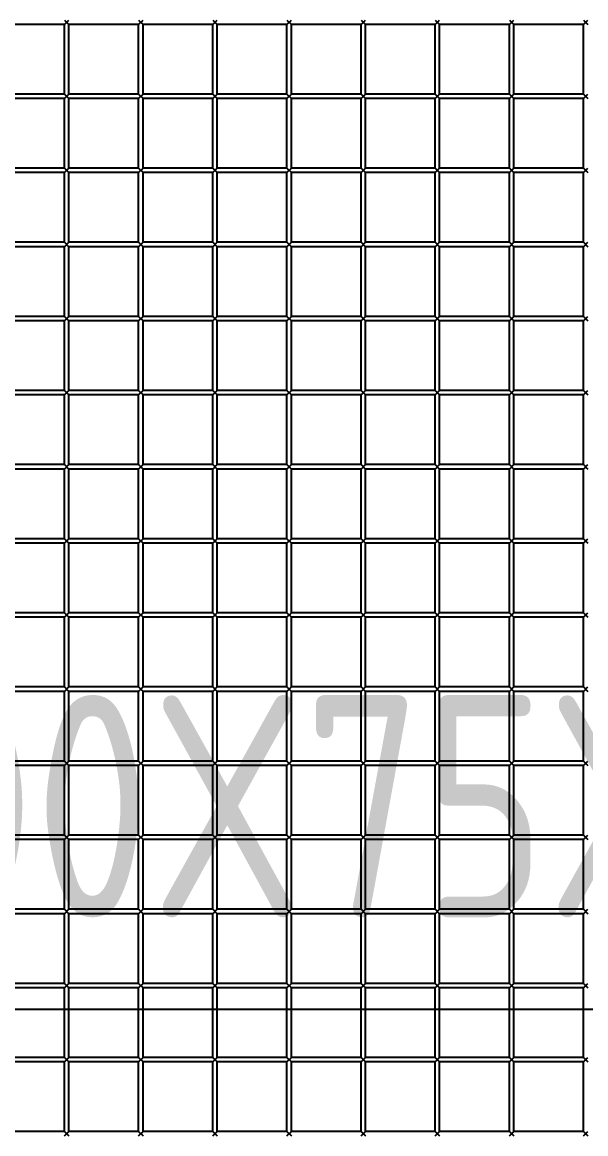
# Model space of a CAD drawing. Header units: millimetres. Extents: x -198529 to 244266, y -64 to 158464.
# Drawn here: x -171635 to -171256, y 120141 to 120891 of the extents above; entities that cross this region are included whole.
import ezdxf

# ---------------------------------------------------------------- set-up
doc = ezdxf.new("R2010")
doc.units = ezdxf.units.MM
doc.layers.add('0-DCC', color=30, linetype='Continuous')
doc.layers.add('0-DCC-STRUC-T', color=4, linetype='Continuous')
doc.styles.add('EDRI-COM', font='tssdeng.shx', dxfattribs={"width": 0.8, "bigfont": 'hztxt.shx'})

# ---------------------------------------------------------------- blocks, each defined once
blk = doc.blocks.new('DCC2850x2300(右)')
at = {"color": 0, "linetype": 'Continuous'}
for p, q in [((52286.5, -72856.48), (52283.5, -72853.48)), ((52286.5, -72853.48), (52283.5, -72856.48)), ((52336.5, -72856.48), (52333.5, -72853.48)), ((52336.5, -72853.48), (52333.5, -72856.48)), ((52386.5, -72856.48), (52383.5, -72853.48)), ((52386.5, -72853.48), (52383.5, -72856.48)), ((52436.5, -72856.48), (52433.5, -72853.48)), ((52436.5, -72853.48), (52433.5, -72856.48)), ((52486.5, -72856.48), (52483.5, -72853.48)), ((52486.5, -72853.48), (52483.5, -72856.48)), ((52536.5, -72856.48), (52533.5, -72853.48)), ((52536.5, -72853.48), (52533.5, -72856.48)), ((52586.5, -72856.48), (52583.5, -72853.48)), ((52586.5, -72853.48), (52583.5, -72856.48)), ((52636.5, -72856.48), (52633.5, -72853.48)), ((52636.5, -72853.48), (52633.5, -72856.48)), ((52286.5, -72903.48), (52286.5, -72856.48)), ((52286.5, -72856.48), (52333.5, -72856.48)), ((52333.5, -72903.48), (52333.5, -72856.48)), ((52336.5, -72903.48), (52336.5, -72856.48)), ((52336.5, -72856.48), (52383.5, -72856.48)), ((52383.5, -72903.48), (52383.5, -72856.48)), ((52386.5, -72903.48), (52386.5, -72856.48)), ((52386.5, -72856.48), (52433.5, -72856.48)), ((52433.5, -72903.48), (52433.5, -72856.48)), ((52436.5, -72903.48), (52436.5, -72856.48)), ((52436.5, -72856.48), (52483.5, -72856.48)), ((52483.5, -72903.48), (52483.5, -72856.48)), ((52486.5, -72903.48), (52486.5, -72856.48)), ((52486.5, -72856.48), (52533.5, -72856.48)), ((52533.5, -72903.48), (52533.5, -72856.48)), ((52536.5, -72903.48), (52536.5, -72856.48)), ((52536.5, -72856.48), (52583.5, -72856.48)), ((52583.5, -72903.48), (52583.5, -72856.48)), ((52586.5, -72903.48), (52586.5, -72856.48)), ((52586.5, -72856.48), (52633.5, -72856.48)), ((52633.5, -72903.48), (52633.5, -72856.48)), ((52636.5, -72903.48), (52636.5, -72856.48)), ((52636.5, -72856.48), (52683.5, -72856.48)), ((52286.5, -72906.48), (52283.5, -72903.48)), ((52286.5, -72903.48), (52283.5, -72906.48)), ((52286.5, -72903.48), (52333.5, -72903.48)), ((52286.5, -72953.48), (52286.5, -72906.48)), ((52286.5, -72906.48), (52333.5, -72906.48)), ((52336.5, -72906.48), (52333.5, -72903.48)), ((52336.5, -72903.48), (52333.5, -72906.48)), ((52333.5, -72953.48), (52333.5, -72906.48)), ((52336.5, -72903.48), (52383.5, -72903.48)), ((52336.5, -72953.48), (52336.5, -72906.48)), ((52336.5, -72906.48), (52383.5, -72906.48)), ((52386.5, -72906.48), (52383.5, -72903.48)), ((52386.5, -72903.48), (52383.5, -72906.48)), ((52383.5, -72953.48), (52383.5, -72906.48)), ((52386.5, -72903.48), (52433.5, -72903.48)), ((52386.5, -72953.48), (52386.5, -72906.48)), ((52386.5, -72906.48), (52433.5, -72906.48)), ((52436.5, -72906.48), (52433.5, -72903.48)), ((52436.5, -72903.48), (52433.5, -72906.48)), ((52433.5, -72953.48), (52433.5, -72906.48)), ((52436.5, -72903.48), (52483.5, -72903.48)), ((52436.5, -72953.48), (52436.5, -72906.48)), ((52436.5, -72906.48), (52483.5, -72906.48)), ((52486.5, -72906.48), (52483.5, -72903.48)), ((52486.5, -72903.48), (52483.5, -72906.48)), ((52483.5, -72953.48), (52483.5, -72906.48)), ((52486.5, -72903.48), (52533.5, -72903.48)), ((52486.5, -72953.48), (52486.5, -72906.48)), ((52486.5, -72906.48), (52533.5, -72906.48)), ((52536.5, -72906.48), (52533.5, -72903.48)), ((52536.5, -72903.48), (52533.5, -72906.48)), ((52533.5, -72953.48), (52533.5, -72906.48)), ((52536.5, -72903.48), (52583.5, -72903.48)), ((52536.5, -72953.48), (52536.5, -72906.48)), ((52536.5, -72906.48), (52583.5, -72906.48)), ((52586.5, -72906.48), (52583.5, -72903.48)), ((52586.5, -72903.48), (52583.5, -72906.48)), ((52583.5, -72953.48), (52583.5, -72906.48)), ((52586.5, -72903.48), (52633.5, -72903.48)), ((52586.5, -72953.48), (52586.5, -72906.48)), ((52586.5, -72906.48), (52633.5, -72906.48)), ((52636.5, -72906.48), (52633.5, -72903.48)), ((52636.5, -72903.48), (52633.5, -72906.48)), ((52633.5, -72953.48), (52633.5, -72906.48)), ((52636.5, -72903.48), (52683.5, -72903.48)), ((52636.5, -72953.48), (52636.5, -72906.48)), ((52636.5, -72906.48), (52683.5, -72906.48)), ((52286.5, -72956.48), (52283.5, -72953.48)), ((52286.5, -72953.48), (52283.5, -72956.48)), ((52286.5, -72953.48), (52333.5, -72953.48)), ((52286.5, -73003.48), (52286.5, -72956.48)), ((52286.5, -72956.48), (52333.5, -72956.48)), ((52336.5, -72956.48), (52333.5, -72953.48)), ((52336.5, -72953.48), (52333.5, -72956.48)), ((52333.5, -73003.48), (52333.5, -72956.48)), ((52336.5, -72953.48), (52383.5, -72953.48)), ((52336.5, -73003.48), (52336.5, -72956.48)), ((52336.5, -72956.48), (52383.5, -72956.48)), ((52386.5, -72956.48), (52383.5, -72953.48)), ((52386.5, -72953.48), (52383.5, -72956.48)), ((52383.5, -73003.48), (52383.5, -72956.48)), ((52386.5, -72953.48), (52433.5, -72953.48)), ((52386.5, -73003.48), (52386.5, -72956.48)), ((52386.5, -72956.48), (52433.5, -72956.48)), ((52436.5, -72956.48), (52433.5, -72953.48)), ((52436.5, -72953.48), (52433.5, -72956.48)), ((52433.5, -73003.48), (52433.5, -72956.48)), ((52436.5, -72953.48), (52483.5, -72953.48)), ((52436.5, -73003.48), (52436.5, -72956.48)), ((52436.5, -72956.48), (52483.5, -72956.48)), ((52486.5, -72956.48), (52483.5, -72953.48)), ((52486.5, -72953.48), (52483.5, -72956.48)), ((52483.5, -73003.48), (52483.5, -72956.48)), ((52486.5, -72953.48), (52533.5, -72953.48)), ((52486.5, -73003.48), (52486.5, -72956.48)), ((52486.5, -72956.48), (52533.5, -72956.48)), ((52536.5, -72956.48), (52533.5, -72953.48)), ((52536.5, -72953.48), (52533.5, -72956.48)), ((52533.5, -73003.48), (52533.5, -72956.48)), ((52536.5, -72953.48), (52583.5, -72953.48)), ((52536.5, -73003.48), (52536.5, -72956.48)), ((52536.5, -72956.48), (52583.5, -72956.48)), ((52586.5, -72956.48), (52583.5, -72953.48)), ((52586.5, -72953.48), (52583.5, -72956.48)), ((52583.5, -73003.48), (52583.5, -72956.48)), ((52586.5, -72953.48), (52633.5, -72953.48)), ((52586.5, -73003.48), (52586.5, -72956.48)), ((52586.5, -72956.48), (52633.5, -72956.48)), ((52636.5, -72956.48), (52633.5, -72953.48)), ((52636.5, -72953.48), (52633.5, -72956.48)), ((52633.5, -73003.48), (52633.5, -72956.48)), ((52636.5, -72953.48), (52683.5, -72953.48)), ((52636.5, -73003.48), (52636.5, -72956.48)), ((52636.5, -72956.48), (52683.5, -72956.48)), ((52286.5, -73006.48), (52283.5, -73003.48)), ((52286.5, -73003.48), (52283.5, -73006.48)), ((52286.5, -73003.48), (52333.5, -73003.48)), ((52336.5, -73006.48), (52333.5, -73003.48)), ((52336.5, -73003.48), (52333.5, -73006.48)), ((52336.5, -73003.48), (52383.5, -73003.48)), ((52386.5, -73006.48), (52383.5, -73003.48)), ((52386.5, -73003.48), (52383.5, -73006.48)), ((52386.5, -73003.48), (52433.5, -73003.48)), ((52436.5, -73006.48), (52433.5, -73003.48)), ((52436.5, -73003.48), (52433.5, -73006.48)), ((52436.5, -73003.48), (52483.5, -73003.48)), ((52486.5, -73006.48), (52483.5, -73003.48)), ((52486.5, -73003.48), (52483.5, -73006.48)), ((52486.5, -73003.48), (52533.5, -73003.48)), ((52536.5, -73006.48), (52533.5, -73003.48)), ((52536.5, -73003.48), (52533.5, -73006.48)), ((52536.5, -73003.48), (52583.5, -73003.48)), ((52586.5, -73006.48), (52583.5, -73003.48)), ((52586.5, -73003.48), (52583.5, -73006.48)), ((52586.5, -73003.48), (52633.5, -73003.48)), ((52636.5, -73006.48), (52633.5, -73003.48)), ((52636.5, -73003.48), (52633.5, -73006.48)), ((52636.5, -73003.48), (52683.5, -73003.48)), ((52286.5, -73053.48), (52286.5, -73006.48)), ((52286.5, -73006.48), (52333.5, -73006.48)), ((52333.5, -73053.48), (52333.5, -73006.48)), ((52336.5, -73053.48), (52336.5, -73006.48)), ((52336.5, -73006.48), (52383.5, -73006.48)), ((52383.5, -73053.48), (52383.5, -73006.48)), ((52386.5, -73053.48), (52386.5, -73006.48)), ((52386.5, -73006.48), (52433.5, -73006.48)), ((52433.5, -73053.48), (52433.5, -73006.48)), ((52436.5, -73053.48), (52436.5, -73006.48)), ((52436.5, -73006.48), (52483.5, -73006.48)), ((52483.5, -73053.48), (52483.5, -73006.48)), ((52486.5, -73053.48), (52486.5, -73006.48)), ((52486.5, -73006.48), (52533.5, -73006.48)), ((52533.5, -73053.48), (52533.5, -73006.48)), ((52536.5, -73053.48), (52536.5, -73006.48)), ((52536.5, -73006.48), (52583.5, -73006.48)), ((52583.5, -73053.48), (52583.5, -73006.48)), ((52586.5, -73053.48), (52586.5, -73006.48)), ((52586.5, -73006.48), (52633.5, -73006.48)), ((52633.5, -73053.48), (52633.5, -73006.48)), ((52636.5, -73053.48), (52636.5, -73006.48)), ((52636.5, -73006.48), (52683.5, -73006.48)), ((52286.5, -73056.48), (52283.5, -73053.48)), ((52286.5, -73053.48), (52283.5, -73056.48)), ((52286.5, -73053.48), (52333.5, -73053.48)), ((52286.5, -73103.48), (52286.5, -73056.48)), ((52286.5, -73056.48), (52333.5, -73056.48)), ((52336.5, -73056.48), (52333.5, -73053.48)), ((52336.5, -73053.48), (52333.5, -73056.48)), ((52333.5, -73103.48), (52333.5, -73056.48)), ((52336.5, -73053.48), (52383.5, -73053.48)), ((52336.5, -73103.48), (52336.5, -73056.48)), ((52336.5, -73056.48), (52383.5, -73056.48)), ((52386.5, -73056.48), (52383.5, -73053.48)), ((52386.5, -73053.48), (52383.5, -73056.48)), ((52383.5, -73103.48), (52383.5, -73056.48)), ((52386.5, -73053.48), (52433.5, -73053.48)), ((52386.5, -73103.48), (52386.5, -73056.48)), ((52386.5, -73056.48), (52433.5, -73056.48)), ((52436.5, -73056.48), (52433.5, -73053.48)), ((52436.5, -73053.48), (52433.5, -73056.48)), ((52433.5, -73103.48), (52433.5, -73056.48)), ((52436.5, -73053.48), (52483.5, -73053.48)), ((52436.5, -73103.48), (52436.5, -73056.48)), ((52436.5, -73056.48), (52483.5, -73056.48)), ((52486.5, -73056.48), (52483.5, -73053.48)), ((52486.5, -73053.48), (52483.5, -73056.48)), ((52483.5, -73103.48), (52483.5, -73056.48)), ((52486.5, -73053.48), (52533.5, -73053.48)), ((52486.5, -73103.48), (52486.5, -73056.48)), ((52486.5, -73056.48), (52533.5, -73056.48)), ((52536.5, -73056.48), (52533.5, -73053.48)), ((52536.5, -73053.48), (52533.5, -73056.48)), ((52533.5, -73103.48), (52533.5, -73056.48)), ((52536.5, -73053.48), (52583.5, -73053.48)), ((52536.5, -73103.48), (52536.5, -73056.48)), ((52536.5, -73056.48), (52583.5, -73056.48)), ((52586.5, -73056.48), (52583.5, -73053.48)), ((52586.5, -73053.48), (52583.5, -73056.48)), ((52583.5, -73103.48), (52583.5, -73056.48)), ((52586.5, -73053.48), (52633.5, -73053.48)), ((52586.5, -73103.48), (52586.5, -73056.48)), ((52586.5, -73056.48), (52633.5, -73056.48)), ((52636.5, -73056.48), (52633.5, -73053.48)), ((52636.5, -73053.48), (52633.5, -73056.48)), ((52633.5, -73103.48), (52633.5, -73056.48)), ((52636.5, -73053.48), (52683.5, -73053.48)), ((52636.5, -73103.48), (52636.5, -73056.48)), ((52636.5, -73056.48), (52683.5, -73056.48)), ((52286.5, -73106.48), (52283.5, -73103.48)), ((52286.5, -73103.48), (52283.5, -73106.48)), ((52286.5, -73103.48), (52333.5, -73103.48)), ((52286.5, -73153.48), (52286.5, -73106.48)), ((52286.5, -73106.48), (52333.5, -73106.48)), ((52336.5, -73106.48), (52333.5, -73103.48)), ((52336.5, -73103.48), (52333.5, -73106.48)), ((52333.5, -73153.48), (52333.5, -73106.48)), ((52336.5, -73103.48), (52383.5, -73103.48)), ((52336.5, -73153.48), (52336.5, -73106.48)), ((52336.5, -73106.48), (52383.5, -73106.48)), ((52386.5, -73106.48), (52383.5, -73103.48)), ((52386.5, -73103.48), (52383.5, -73106.48)), ((52383.5, -73153.48), (52383.5, -73106.48)), ((52386.5, -73103.48), (52433.5, -73103.48)), ((52386.5, -73153.48), (52386.5, -73106.48)), ((52386.5, -73106.48), (52433.5, -73106.48)), ((52436.5, -73106.48), (52433.5, -73103.48)), ((52436.5, -73103.48), (52433.5, -73106.48)), ((52433.5, -73153.48), (52433.5, -73106.48)), ((52436.5, -73103.48), (52483.5, -73103.48)), ((52436.5, -73153.48), (52436.5, -73106.48)), ((52436.5, -73106.48), (52483.5, -73106.48)), ((52486.5, -73106.48), (52483.5, -73103.48)), ((52486.5, -73103.48), (52483.5, -73106.48)), ((52483.5, -73153.48), (52483.5, -73106.48)), ((52486.5, -73103.48), (52533.5, -73103.48)), ((52486.5, -73153.48), (52486.5, -73106.48)), ((52486.5, -73106.48), (52533.5, -73106.48)), ((52536.5, -73106.48), (52533.5, -73103.48)), ((52536.5, -73103.48), (52533.5, -73106.48)), ((52533.5, -73153.48), (52533.5, -73106.48)), ((52536.5, -73103.48), (52583.5, -73103.48)), ((52536.5, -73153.48), (52536.5, -73106.48)), ((52536.5, -73106.48), (52583.5, -73106.48)), ((52586.5, -73106.48), (52583.5, -73103.48)), ((52586.5, -73103.48), (52583.5, -73106.48)), ((52583.5, -73153.48), (52583.5, -73106.48)), ((52586.5, -73103.48), (52633.5, -73103.48)), ((52586.5, -73153.48), (52586.5, -73106.48)), ((52586.5, -73106.48), (52633.5, -73106.48)), ((52636.5, -73106.48), (52633.5, -73103.48)), ((52636.5, -73103.48), (52633.5, -73106.48)), ((52633.5, -73153.48), (52633.5, -73106.48)), ((52636.5, -73103.48), (52683.5, -73103.48)), ((52636.5, -73153.48), (52636.5, -73106.48)), ((52636.5, -73106.48), (52683.5, -73106.48)), ((52286.5, -73156.48), (52283.5, -73153.48)), ((52286.5, -73153.48), (52283.5, -73156.48)), ((52286.5, -73153.48), (52333.5, -73153.48)), ((52336.5, -73156.48), (52333.5, -73153.48)), ((52336.5, -73153.48), (52333.5, -73156.48)), ((52336.5, -73153.48), (52383.5, -73153.48)), ((52386.5, -73156.48), (52383.5, -73153.48)), ((52386.5, -73153.48), (52383.5, -73156.48)), ((52386.5, -73153.48), (52433.5, -73153.48)), ((52436.5, -73156.48), (52433.5, -73153.48)), ((52436.5, -73153.48), (52433.5, -73156.48)), ((52436.5, -73153.48), (52483.5, -73153.48)), ((52486.5, -73156.48), (52483.5, -73153.48)), ((52486.5, -73153.48), (52483.5, -73156.48)), ((52486.5, -73153.48), (52533.5, -73153.48)), ((52536.5, -73156.48), (52533.5, -73153.48)), ((52536.5, -73153.48), (52533.5, -73156.48)), ((52536.5, -73153.48), (52583.5, -73153.48)), ((52586.5, -73156.48), (52583.5, -73153.48)), ((52586.5, -73153.48), (52583.5, -73156.48)), ((52586.5, -73153.48), (52633.5, -73153.48)), ((52636.5, -73156.48), (52633.5, -73153.48)), ((52636.5, -73153.48), (52633.5, -73156.48)), ((52636.5, -73153.48), (52683.5, -73153.48)), ((52286.5, -73203.48), (52286.5, -73156.48)), ((52286.5, -73156.48), (52333.5, -73156.48)), ((52333.5, -73203.48), (52333.5, -73156.48)), ((52336.5, -73203.48), (52336.5, -73156.48)), ((52336.5, -73156.48), (52383.5, -73156.48)), ((52383.5, -73203.48), (52383.5, -73156.48)), ((52386.5, -73203.48), (52386.5, -73156.48)), ((52386.5, -73156.48), (52433.5, -73156.48)), ((52433.5, -73203.48), (52433.5, -73156.48)), ((52436.5, -73203.48), (52436.5, -73156.48)), ((52436.5, -73156.48), (52483.5, -73156.48)), ((52483.5, -73203.48), (52483.5, -73156.48)), ((52486.5, -73203.48), (52486.5, -73156.48)), ((52486.5, -73156.48), (52533.5, -73156.48)), ((52533.5, -73203.48), (52533.5, -73156.48)), ((52536.5, -73203.48), (52536.5, -73156.48)), ((52536.5, -73156.48), (52583.5, -73156.48)), ((52583.5, -73203.48), (52583.5, -73156.48)), ((52586.5, -73203.48), (52586.5, -73156.48)), ((52586.5, -73156.48), (52633.5, -73156.48)), ((52633.5, -73203.48), (52633.5, -73156.48)), ((52636.5, -73203.48), (52636.5, -73156.48)), ((52636.5, -73156.48), (52683.5, -73156.48)), ((52286.5, -73206.48), (52283.5, -73203.48)), ((52286.5, -73203.48), (52283.5, -73206.48)), ((52286.5, -73203.48), (52333.5, -73203.48)), ((52286.5, -73253.48), (52286.5, -73206.48)), ((52286.5, -73206.48), (52333.5, -73206.48)), ((52336.5, -73206.48), (52333.5, -73203.48)), ((52336.5, -73203.48), (52333.5, -73206.48)), ((52333.5, -73253.48), (52333.5, -73206.48)), ((52336.5, -73203.48), (52383.5, -73203.48)), ((52336.5, -73253.48), (52336.5, -73206.48)), ((52336.5, -73206.48), (52383.5, -73206.48)), ((52386.5, -73206.48), (52383.5, -73203.48)), ((52386.5, -73203.48), (52383.5, -73206.48)), ((52383.5, -73253.48), (52383.5, -73206.48)), ((52386.5, -73203.48), (52433.5, -73203.48)), ((52386.5, -73253.48), (52386.5, -73206.48)), ((52386.5, -73206.48), (52433.5, -73206.48)), ((52436.5, -73206.48), (52433.5, -73203.48)), ((52436.5, -73203.48), (52433.5, -73206.48)), ((52433.5, -73253.48), (52433.5, -73206.48)), ((52436.5, -73203.48), (52483.5, -73203.48)), ((52436.5, -73253.48), (52436.5, -73206.48)), ((52436.5, -73206.48), (52483.5, -73206.48)), ((52486.5, -73206.48), (52483.5, -73203.48)), ((52486.5, -73203.48), (52483.5, -73206.48)), ((52483.5, -73253.48), (52483.5, -73206.48)), ((52486.5, -73203.48), (52533.5, -73203.48)), ((52486.5, -73253.48), (52486.5, -73206.48)), ((52486.5, -73206.48), (52533.5, -73206.48)), ((52536.5, -73206.48), (52533.5, -73203.48)), ((52536.5, -73203.48), (52533.5, -73206.48)), ((52533.5, -73253.48), (52533.5, -73206.48)), ((52536.5, -73203.48), (52583.5, -73203.48)), ((52536.5, -73253.48), (52536.5, -73206.48)), ((52536.5, -73206.48), (52583.5, -73206.48)), ((52586.5, -73206.48), (52583.5, -73203.48)), ((52586.5, -73203.48), (52583.5, -73206.48)), ((52583.5, -73253.48), (52583.5, -73206.48)), ((52586.5, -73203.48), (52633.5, -73203.48)), ((52586.5, -73253.48), (52586.5, -73206.48)), ((52586.5, -73206.48), (52633.5, -73206.48)), ((52636.5, -73206.48), (52633.5, -73203.48)), ((52636.5, -73203.48), (52633.5, -73206.48)), ((52633.5, -73253.48), (52633.5, -73206.48)), ((52636.5, -73203.48), (52683.5, -73203.48)), ((52636.5, -73253.48), (52636.5, -73206.48)), ((52636.5, -73206.48), (52683.5, -73206.48)), ((52286.5, -73256.48), (52283.5, -73253.48)), ((52286.5, -73253.48), (52283.5, -73256.48)), ((52286.5, -73253.48), (52333.5, -73253.48)), ((52286.5, -73303.48), (52286.5, -73256.48)), ((52286.5, -73256.48), (52333.5, -73256.48)), ((52336.5, -73256.48), (52333.5, -73253.48)), ((52336.5, -73253.48), (52333.5, -73256.48)), ((52333.5, -73303.48), (52333.5, -73256.48)), ((52336.5, -73253.48), (52383.5, -73253.48)), ((52336.5, -73303.48), (52336.5, -73256.48)), ((52336.5, -73256.48), (52383.5, -73256.48)), ((52386.5, -73256.48), (52383.5, -73253.48)), ((52386.5, -73253.48), (52383.5, -73256.48)), ((52383.5, -73303.48), (52383.5, -73256.48)), ((52386.5, -73253.48), (52433.5, -73253.48)), ((52386.5, -73303.48), (52386.5, -73256.48)), ((52386.5, -73256.48), (52433.5, -73256.48)), ((52436.5, -73256.48), (52433.5, -73253.48)), ((52436.5, -73253.48), (52433.5, -73256.48)), ((52433.5, -73303.48), (52433.5, -73256.48)), ((52436.5, -73253.48), (52483.5, -73253.48)), ((52436.5, -73303.48), (52436.5, -73256.48)), ((52436.5, -73256.48), (52483.5, -73256.48)), ((52486.5, -73256.48), (52483.5, -73253.48)), ((52486.5, -73253.48), (52483.5, -73256.48)), ((52483.5, -73303.48), (52483.5, -73256.48)), ((52486.5, -73253.48), (52533.5, -73253.48)), ((52486.5, -73303.48), (52486.5, -73256.48)), ((52486.5, -73256.48), (52533.5, -73256.48)), ((52536.5, -73256.48), (52533.5, -73253.48)), ((52536.5, -73253.48), (52533.5, -73256.48)), ((52533.5, -73303.48), (52533.5, -73256.48)), ((52536.5, -73253.48), (52583.5, -73253.48)), ((52536.5, -73303.48), (52536.5, -73256.48)), ((52536.5, -73256.48), (52583.5, -73256.48)), ((52586.5, -73256.48), (52583.5, -73253.48)), ((52586.5, -73253.48), (52583.5, -73256.48)), ((52583.5, -73303.48), (52583.5, -73256.48)), ((52586.5, -73253.48), (52633.5, -73253.48)), ((52586.5, -73303.48), (52586.5, -73256.48)), ((52586.5, -73256.48), (52633.5, -73256.48)), ((52636.5, -73256.48), (52633.5, -73253.48)), ((52636.5, -73253.48), (52633.5, -73256.48)), ((52633.5, -73303.48), (52633.5, -73256.48)), ((52636.5, -73253.48), (52683.5, -73253.48)), ((52636.5, -73303.48), (52636.5, -73256.48)), ((52636.5, -73256.48), (52683.5, -73256.48)), ((52286.5, -73306.48), (52283.5, -73303.48)), ((52286.5, -73303.48), (52283.5, -73306.48)), ((52286.5, -73303.48), (52333.5, -73303.48)), ((52336.5, -73306.48), (52333.5, -73303.48)), ((52336.5, -73303.48), (52333.5, -73306.48)), ((52336.5, -73303.48), (52383.5, -73303.48)), ((52386.5, -73306.48), (52383.5, -73303.48)), ((52386.5, -73303.48), (52383.5, -73306.48)), ((52386.5, -73303.48), (52433.5, -73303.48)), ((52436.5, -73306.48), (52433.5, -73303.48)), ((52436.5, -73303.48), (52433.5, -73306.48)), ((52436.5, -73303.48), (52483.5, -73303.48)), ((52486.5, -73306.48), (52483.5, -73303.48)), ((52486.5, -73303.48), (52483.5, -73306.48)), ((52486.5, -73303.48), (52533.5, -73303.48)), ((52536.5, -73306.48), (52533.5, -73303.48)), ((52536.5, -73303.48), (52533.5, -73306.48)), ((52536.5, -73303.48), (52583.5, -73303.48)), ((52586.5, -73306.48), (52583.5, -73303.48)), ((52586.5, -73303.48), (52583.5, -73306.48)), ((52586.5, -73303.48), (52633.5, -73303.48)), ((52636.5, -73306.48), (52633.5, -73303.48)), ((52636.5, -73303.48), (52633.5, -73306.48)), ((52636.5, -73303.48), (52683.5, -73303.48)), ((52286.5, -73353.48), (52286.5, -73306.48)), ((52286.5, -73306.48), (52333.5, -73306.48)), ((52333.5, -73353.48), (52333.5, -73306.48)), ((52336.5, -73353.48), (52336.5, -73306.48)), ((52336.5, -73306.48), (52383.5, -73306.48)), ((52383.5, -73353.48), (52383.5, -73306.48)), ((52386.5, -73353.48), (52386.5, -73306.48)), ((52386.5, -73306.48), (52433.5, -73306.48)), ((52433.5, -73353.48), (52433.5, -73306.48)), ((52436.5, -73353.48), (52436.5, -73306.48)), ((52436.5, -73306.48), (52483.5, -73306.48)), ((52483.5, -73353.48), (52483.5, -73306.48)), ((52486.5, -73353.48), (52486.5, -73306.48)), ((52486.5, -73306.48), (52533.5, -73306.48)), ((52533.5, -73353.48), (52533.5, -73306.48)), ((52536.5, -73353.48), (52536.5, -73306.48)), ((52536.5, -73306.48), (52583.5, -73306.48)), ((52583.5, -73353.48), (52583.5, -73306.48)), ((52586.5, -73353.48), (52586.5, -73306.48)), ((52586.5, -73306.48), (52633.5, -73306.48)), ((52633.5, -73353.48), (52633.5, -73306.48)), ((52636.5, -73353.48), (52636.5, -73306.48)), ((52636.5, -73306.48), (52683.5, -73306.48)), ((52286.5, -73356.48), (52283.5, -73353.48)), ((52286.5, -73353.48), (52283.5, -73356.48)), ((52286.5, -73353.48), (52333.5, -73353.48)), ((52286.5, -73403.48), (52286.5, -73356.48)), ((52286.5, -73356.48), (52333.5, -73356.48)), ((52336.5, -73356.48), (52333.5, -73353.48)), ((52336.5, -73353.48), (52333.5, -73356.48)), ((52333.5, -73403.48), (52333.5, -73356.48)), ((52336.5, -73353.48), (52383.5, -73353.48)), ((52336.5, -73403.48), (52336.5, -73356.48)), ((52336.5, -73356.48), (52383.5, -73356.48)), ((52386.5, -73353.48), (52383.5, -73356.48)), ((52386.5, -73356.48), (52383.5, -73353.48)), ((52383.5, -73403.48), (52383.5, -73356.48)), ((52386.5, -73353.48), (52433.5, -73353.48)), ((52386.5, -73403.48), (52386.5, -73356.48)), ((52386.5, -73356.48), (52433.5, -73356.48)), ((52436.5, -73356.48), (52433.5, -73353.48)), ((52436.5, -73353.48), (52433.5, -73356.48)), ((52433.5, -73403.48), (52433.5, -73356.48)), ((52436.5, -73353.48), (52483.5, -73353.48)), ((52436.5, -73403.48), (52436.5, -73356.48)), ((52436.5, -73356.48), (52483.5, -73356.48)), ((52486.5, -73356.48), (52483.5, -73353.48)), ((52486.5, -73353.48), (52483.5, -73356.48)), ((52483.5, -73403.48), (52483.5, -73356.48)), ((52486.5, -73353.48), (52533.5, -73353.48)), ((52486.5, -73403.48), (52486.5, -73356.48)), ((52486.5, -73356.48), (52533.5, -73356.48)), ((52536.5, -73356.48), (52533.5, -73353.48)), ((52536.5, -73353.48), (52533.5, -73356.48)), ((52533.5, -73403.48), (52533.5, -73356.48)), ((52536.5, -73353.48), (52583.5, -73353.48)), ((52536.5, -73403.48), (52536.5, -73356.48)), ((52536.5, -73356.48), (52583.5, -73356.48)), ((52586.5, -73353.48), (52583.5, -73356.48)), ((52586.5, -73356.48), (52583.5, -73353.48)), ((52583.5, -73403.48), (52583.5, -73356.48)), ((52586.5, -73353.48), (52633.5, -73353.48)), ((52586.5, -73403.48), (52586.5, -73356.48)), ((52586.5, -73356.48), (52633.5, -73356.48)), ((52636.5, -73356.48), (52633.5, -73353.48)), ((52636.5, -73353.48), (52633.5, -73356.48)), ((52633.5, -73403.48), (52633.5, -73356.48)), ((52636.5, -73353.48), (52683.5, -73353.48)), ((52636.5, -73403.48), (52636.5, -73356.48)), ((52636.5, -73356.48), (52683.5, -73356.48)), ((52286.5, -73406.48), (52283.5, -73403.48)), ((52286.5, -73403.48), (52283.5, -73406.48)), ((52286.5, -73403.48), (52333.5, -73403.48)), ((52286.5, -73453.48), (52286.5, -73406.48)), ((52286.5, -73406.48), (52333.5, -73406.48)), ((52336.5, -73403.48), (52333.5, -73406.48)), ((52336.5, -73406.48), (52333.5, -73403.48)), ((52333.5, -73453.48), (52333.5, -73406.48)), ((52336.5, -73403.48), (52383.5, -73403.48)), ((52336.5, -73453.48), (52336.5, -73406.48)), ((52336.5, -73406.48), (52383.5, -73406.48)), ((52386.5, -73403.48), (52383.5, -73406.48)), ((52386.5, -73406.48), (52383.5, -73403.48)), ((52383.5, -73453.48), (52383.5, -73406.48)), ((52386.5, -73403.48), (52433.5, -73403.48)), ((52386.5, -73453.48), (52386.5, -73406.48)), ((52386.5, -73406.48), (52433.5, -73406.48)), ((52436.5, -73403.48), (52433.5, -73406.48)), ((52436.5, -73406.48), (52433.5, -73403.48)), ((52433.5, -73453.48), (52433.5, -73406.48)), ((52436.5, -73403.48), (52483.5, -73403.48)), ((52436.5, -73453.48), (52436.5, -73406.48)), ((52436.5, -73406.48), (52483.5, -73406.48)), ((52486.5, -73406.48), (52483.5, -73403.48)), ((52486.5, -73403.48), (52483.5, -73406.48)), ((52483.5, -73453.48), (52483.5, -73406.48)), ((52486.5, -73403.48), (52533.5, -73403.48)), ((52486.5, -73453.48), (52486.5, -73406.48)), ((52486.5, -73406.48), (52533.5, -73406.48)), ((52536.5, -73403.48), (52533.5, -73406.48)), ((52536.5, -73406.48), (52533.5, -73403.48)), ((52533.5, -73453.48), (52533.5, -73406.48)), ((52536.5, -73403.48), (52583.5, -73403.48)), ((52536.5, -73453.48), (52536.5, -73406.48)), ((52536.5, -73406.48), (52583.5, -73406.48)), ((52586.5, -73403.48), (52583.5, -73406.48)), ((52586.5, -73406.48), (52583.5, -73403.48)), ((52583.5, -73453.48), (52583.5, -73406.48)), ((52586.5, -73403.48), (52633.5, -73403.48)), ((52586.5, -73453.48), (52586.5, -73406.48)), ((52586.5, -73406.48), (52633.5, -73406.48)), ((52636.5, -73403.48), (52633.5, -73406.48)), ((52636.5, -73406.48), (52633.5, -73403.48)), ((52633.5, -73453.48), (52633.5, -73406.48)), ((52636.5, -73403.48), (52683.5, -73403.48)), ((52636.5, -73453.48), (52636.5, -73406.48)), ((52636.5, -73406.48), (52683.5, -73406.48)), ((52286.5, -73453.48), (52283.5, -73456.48)), ((52286.5, -73456.48), (52283.5, -73453.48)), ((52286.5, -73453.48), (52333.5, -73453.48)), ((52336.5, -73453.48), (52333.5, -73456.48)), ((52336.5, -73456.48), (52333.5, -73453.48)), ((52336.5, -73453.48), (52383.5, -73453.48)), ((52386.5, -73453.48), (52383.5, -73456.48)), ((52386.5, -73456.48), (52383.5, -73453.48)), ((52386.5, -73453.48), (52433.5, -73453.48)), ((52436.5, -73453.48), (52433.5, -73456.48)), ((52436.5, -73456.48), (52433.5, -73453.48)), ((52436.5, -73453.48), (52483.5, -73453.48)), ((52486.5, -73453.48), (52483.5, -73456.48)), ((52486.5, -73456.48), (52483.5, -73453.48)), ((52486.5, -73453.48), (52533.5, -73453.48)), ((52536.5, -73453.48), (52533.5, -73456.48)), ((52536.5, -73456.48), (52533.5, -73453.48)), ((52536.5, -73453.48), (52583.5, -73453.48)), ((52586.5, -73453.48), (52583.5, -73456.48)), ((52586.5, -73456.48), (52583.5, -73453.48)), ((52586.5, -73453.48), (52633.5, -73453.48)), ((52636.5, -73453.48), (52633.5, -73456.48)), ((52636.5, -73456.48), (52633.5, -73453.48)), ((52636.5, -73453.48), (52683.5, -73453.48)), ((52286.5, -73456.48), (52333.5, -73456.48)), ((52286.5, -73503.48), (52286.5, -73456.48)), ((52333.5, -73503.48), (52333.5, -73456.48)), ((52336.5, -73503.48), (52336.5, -73456.48)), ((52336.5, -73456.48), (52383.5, -73456.48)), ((52383.5, -73503.48), (52383.5, -73456.48)), ((52386.5, -73503.48), (52386.5, -73456.48)), ((52386.5, -73456.48), (52433.5, -73456.48)), ((52433.5, -73503.48), (52433.5, -73456.48)), ((52436.5, -73503.48), (52436.5, -73456.48)), ((52436.5, -73456.48), (52483.5, -73456.48)), ((52483.5, -73503.48), (52483.5, -73456.48)), ((52486.5, -73503.48), (52486.5, -73456.48)), ((52486.5, -73456.48), (52533.5, -73456.48)), ((52533.5, -73503.48), (52533.5, -73456.48)), ((52536.5, -73503.48), (52536.5, -73456.48)), ((52536.5, -73456.48), (52583.5, -73456.48)), ((52583.5, -73503.48), (52583.5, -73456.48)), ((52586.5, -73503.48), (52586.5, -73456.48)), ((52586.5, -73456.48), (52633.5, -73456.48)), ((52633.5, -73503.48), (52633.5, -73456.48)), ((52636.5, -73503.48), (52636.5, -73456.48)), ((52636.5, -73456.48), (52683.5, -73456.48)), ((52286.5, -73503.48), (52283.5, -73506.48)), ((52286.5, -73506.48), (52283.5, -73503.48)), ((52286.5, -73503.48), (52333.5, -73503.48)), ((52286.5, -73506.48), (52333.5, -73506.48)), ((52286.5, -73553.48), (52286.5, -73506.48)), ((52336.5, -73503.48), (52333.5, -73506.48)), ((52336.5, -73506.48), (52333.5, -73503.48)), ((52333.5, -73553.48), (52333.5, -73506.48)), ((52336.5, -73503.48), (52383.5, -73503.48)), ((52336.5, -73553.48), (52336.5, -73506.48)), ((52336.5, -73506.48), (52383.5, -73506.48)), ((52386.5, -73503.48), (52383.5, -73506.48)), ((52386.5, -73506.48), (52383.5, -73503.48)), ((52383.5, -73553.48), (52383.5, -73506.48)), ((52386.5, -73503.48), (52433.5, -73503.48)), ((52386.5, -73553.48), (52386.5, -73506.48)), ((52386.5, -73506.48), (52433.5, -73506.48)), ((52436.5, -73503.48), (52433.5, -73506.48)), ((52436.5, -73506.48), (52433.5, -73503.48)), ((52433.5, -73553.48), (52433.5, -73506.48)), ((52436.5, -73503.48), (52483.5, -73503.48)), ((52436.5, -73553.48), (52436.5, -73506.48)), ((52436.5, -73506.48), (52483.5, -73506.48)), ((52486.5, -73503.48), (52483.5, -73506.48)), ((52486.5, -73506.48), (52483.5, -73503.48)), ((52483.5, -73553.48), (52483.5, -73506.48)), ((52486.5, -73503.48), (52533.5, -73503.48)), ((52486.5, -73553.48), (52486.5, -73506.48)), ((52486.5, -73506.48), (52533.5, -73506.48)), ((52536.5, -73503.48), (52533.5, -73506.48)), ((52536.5, -73506.48), (52533.5, -73503.48)), ((52533.5, -73553.48), (52533.5, -73506.48)), ((52536.5, -73503.48), (52583.5, -73503.48)), ((52536.5, -73553.48), (52536.5, -73506.48)), ((52536.5, -73506.48), (52583.5, -73506.48)), ((52586.5, -73503.48), (52583.5, -73506.48)), ((52586.5, -73506.48), (52583.5, -73503.48)), ((52583.5, -73553.48), (52583.5, -73506.48)), ((52586.5, -73503.48), (52633.5, -73503.48)), ((52586.5, -73553.48), (52586.5, -73506.48)), ((52586.5, -73506.48), (52633.5, -73506.48)), ((52636.5, -73503.48), (52633.5, -73506.48)), ((52636.5, -73506.48), (52633.5, -73503.48)), ((52633.5, -73553.48), (52633.5, -73506.48)), ((52636.5, -73503.48), (52683.5, -73503.48)), ((52636.5, -73553.48), (52636.5, -73506.48)), ((52636.5, -73506.48), (52683.5, -73506.48)), ((52286.5, -73553.48), (52283.5, -73556.48)), ((52286.5, -73556.48), (52283.5, -73553.48)), ((52286.5, -73553.48), (52333.5, -73553.48)), ((52286.5, -73556.48), (52333.5, -73556.48)), ((52286.5, -73603.48), (52286.5, -73556.48)), ((52336.5, -73553.48), (52333.5, -73556.48)), ((52336.5, -73556.48), (52333.5, -73553.48)), ((52333.5, -73603.48), (52333.5, -73556.48)), ((52336.5, -73553.48), (52383.5, -73553.48)), ((52336.5, -73603.48), (52336.5, -73556.48)), ((52336.5, -73556.48), (52383.5, -73556.48)), ((52386.5, -73553.48), (52383.5, -73556.48)), ((52386.5, -73556.48), (52383.5, -73553.48)), ((52383.5, -73603.48), (52383.5, -73556.48)), ((52386.5, -73553.48), (52433.5, -73553.48)), ((52386.5, -73603.48), (52386.5, -73556.48)), ((52386.5, -73556.48), (52433.5, -73556.48)), ((52436.5, -73553.48), (52433.5, -73556.48)), ((52436.5, -73556.48), (52433.5, -73553.48)), ((52433.5, -73603.48), (52433.5, -73556.48)), ((52436.5, -73553.48), (52483.5, -73553.48)), ((52436.5, -73603.48), (52436.5, -73556.48)), ((52436.5, -73556.48), (52483.5, -73556.48)), ((52486.5, -73553.48), (52483.5, -73556.48)), ((52486.5, -73556.48), (52483.5, -73553.48)), ((52483.5, -73603.48), (52483.5, -73556.48)), ((52486.5, -73553.48), (52533.5, -73553.48)), ((52486.5, -73603.48), (52486.5, -73556.48)), ((52486.5, -73556.48), (52533.5, -73556.48)), ((52536.5, -73553.48), (52533.5, -73556.48)), ((52536.5, -73556.48), (52533.5, -73553.48)), ((52533.5, -73603.48), (52533.5, -73556.48)), ((52536.5, -73553.48), (52583.5, -73553.48)), ((52536.5, -73603.48), (52536.5, -73556.48)), ((52536.5, -73556.48), (52583.5, -73556.48)), ((52586.5, -73553.48), (52583.5, -73556.48)), ((52586.5, -73556.48), (52583.5, -73553.48)), ((52583.5, -73603.48), (52583.5, -73556.48)), ((52586.5, -73553.48), (52633.5, -73553.48)), ((52586.5, -73603.48), (52586.5, -73556.48)), ((52586.5, -73556.48), (52633.5, -73556.48)), ((52636.5, -73553.48), (52633.5, -73556.48)), ((52636.5, -73556.48), (52633.5, -73553.48)), ((52633.5, -73603.48), (52633.5, -73556.48)), ((52636.5, -73553.48), (52683.5, -73553.48)), ((52636.5, -73603.48), (52636.5, -73556.48)), ((52636.5, -73556.48), (52683.5, -73556.48)), ((52286.5, -73603.48), (52283.5, -73606.48)), ((52286.5, -73606.48), (52283.5, -73603.48)), ((52286.5, -73603.48), (52333.5, -73603.48)), ((52336.5, -73603.48), (52333.5, -73606.48)), ((52336.5, -73606.48), (52333.5, -73603.48)), ((52336.5, -73603.48), (52383.5, -73603.48)), ((52386.5, -73603.48), (52383.5, -73606.48)), ((52386.5, -73606.48), (52383.5, -73603.48)), ((52386.5, -73603.48), (52433.5, -73603.48)), ((52436.5, -73603.48), (52433.5, -73606.48)), ((52436.5, -73606.48), (52433.5, -73603.48)), ((52436.5, -73603.48), (52483.5, -73603.48)), ((52486.5, -73603.48), (52483.5, -73606.48)), ((52486.5, -73606.48), (52483.5, -73603.48)), ((52486.5, -73603.48), (52533.5, -73603.48)), ((52536.5, -73603.48), (52533.5, -73606.48)), ((52536.5, -73606.48), (52533.5, -73603.48)), ((52536.5, -73603.48), (52583.5, -73603.48)), ((52586.5, -73603.48), (52583.5, -73606.48)), ((52586.5, -73606.48), (52583.5, -73603.48)), ((52586.5, -73603.48), (52633.5, -73603.48)), ((52636.5, -73603.48), (52633.5, -73606.48)), ((52636.5, -73606.48), (52633.5, -73603.48)), ((52636.5, -73603.48), (52683.5, -73603.48))]:
    blk.add_line(p, q, dxfattribs=at)

msp = doc.modelspace()

# ---------------------------------------------------------------- linework, layer by layer
at = {"layer": '0-DCC-STRUC-T'}
msp.add_line((-171883.84, 120224.65), (-170481.09, 120224.65), dxfattribs=at)

# ---------------------------------------------------------------- block references
at = {"layer": '0-DCC', "xscale": -1}
msp.add_blockref('DCC2850x2300(右)', (-118970.54, 193745.49), dxfattribs=at)

# ---------------------------------------------------------------- texts
at = {"layer": '0-DCC-STRUC-T', "style": 'EDRI-COM', "width": 0.8}
msp.add_text('C200X75X20X2.5', height=150, dxfattribs=at).set_placement((-171866.06, 120286.58))

doc.saveas('drawing.dxf')
